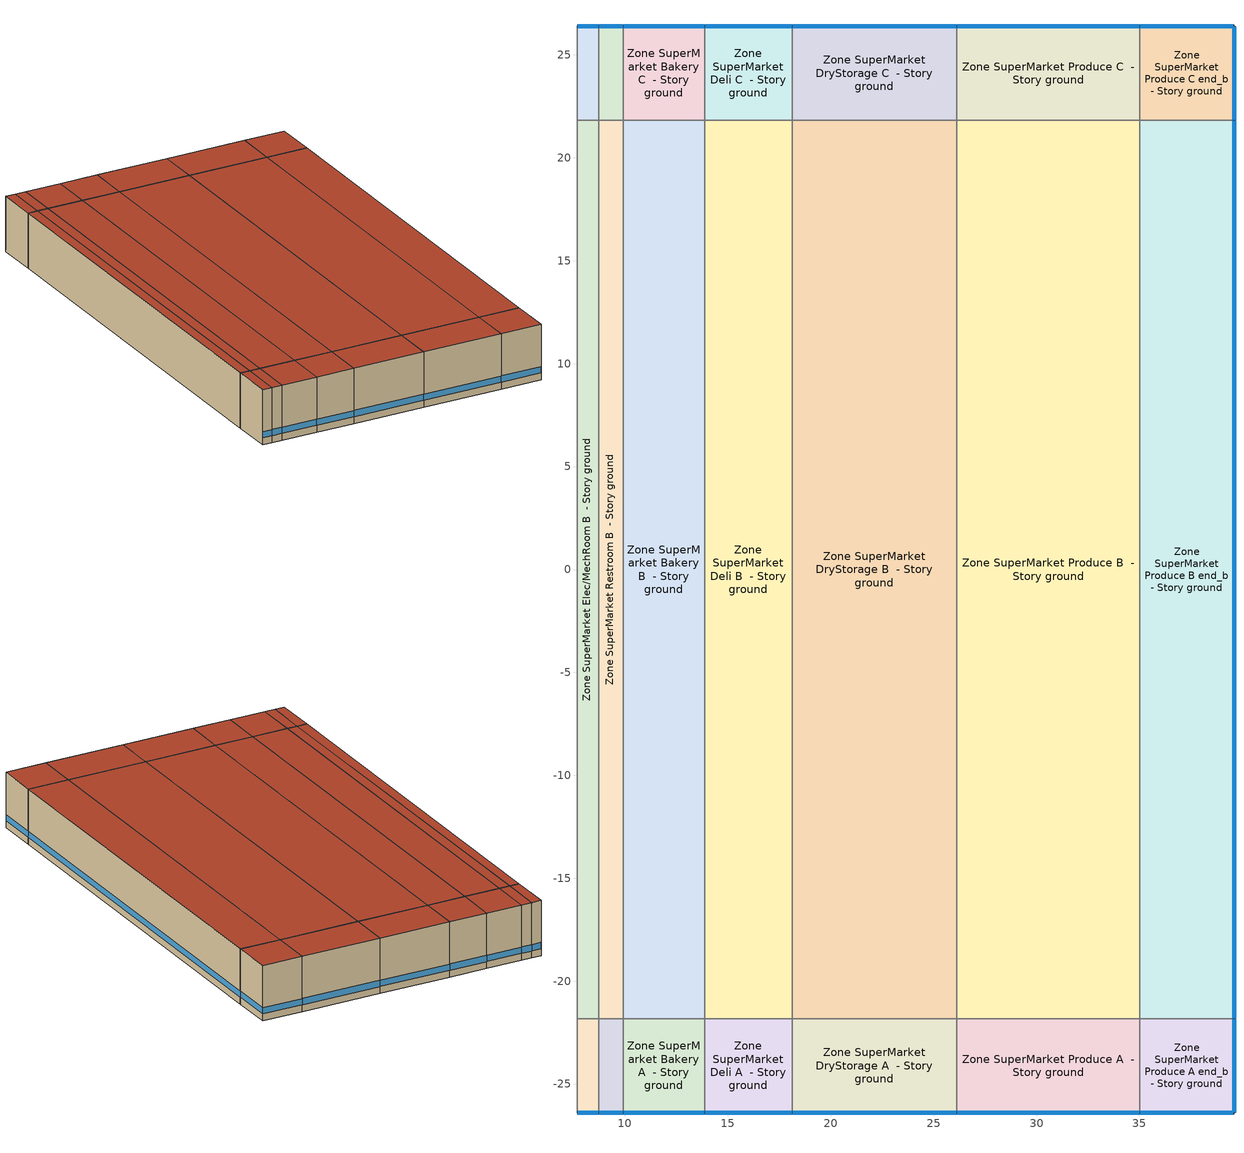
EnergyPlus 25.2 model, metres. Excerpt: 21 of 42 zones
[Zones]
Zone SuperMarket Bakery A  - Story ground
 floor ground: 9.91,-26.4 9.91,-21.82 13.87,-21.82 13.87,-26.4 z0
 wall outside: 9.91,-26.4 13.87,-26.4 z0:6.1
 wall to Zone SuperMarket Restroom A  - Story ground: 9.91,-21.82 9.91,-26.4 z0:6.1
 wall to Zone SuperMarket Bakery B  - Story ground: 13.87,-21.82 9.91,-21.82 z0:6.1
 wall to Zone SuperMarket Deli A  - Story ground: 13.87,-26.4 13.87,-21.82 z0:6.1
 window: 9.94,-26.4 13.85,-26.4 z0.76:1.44
 roof outside: 13.87,-26.4 13.87,-21.82 9.91,-21.82 9.91,-26.4 z6.1
Zone SuperMarket Bakery B  - Story ground
 floor ground: 9.91,-21.82 9.91,21.82 13.87,21.82 13.87,-21.82 z0
 wall to Zone SuperMarket Restroom B  - Story ground: 9.91,21.82 9.91,-21.82 z0:6.1
 wall to Zone SuperMarket Bakery C  - Story ground: 13.87,21.82 9.91,21.82 z0:6.1
 wall to Zone SuperMarket Deli B  - Story ground: 13.87,-21.82 13.87,21.82 z0:6.1
 roof outside: 13.87,-21.82 13.87,21.82 9.91,21.82 9.91,-21.82 z6.1
Zone SuperMarket Bakery C  - Story ground
 floor ground: 9.91,21.82 9.91,26.4 13.87,26.4 13.87,21.82 z0
 wall outside: 13.87,26.4 9.91,26.4 z0:6.1
 wall to Zone SuperMarket Restroom C  - Story ground: 9.91,26.4 9.91,21.82 z0:6.1
 wall to Zone SuperMarket Deli C  - Story ground: 13.87,21.82 13.87,26.4 z0:6.1
 window: 13.85,26.4 9.94,26.4 z0.76:1.44
 roof outside: 13.87,21.82 13.87,26.4 9.91,26.4 9.91,21.82 z6.1
Zone SuperMarket Deli A  - Story ground
 floor ground: 13.87,-26.4 13.87,-21.82 18.13,-21.82 18.13,-26.4 z0
 wall outside: 13.87,-26.4 18.13,-26.4 z0:6.1
 wall to Zone SuperMarket Deli B  - Story ground: 18.13,-21.82 13.87,-21.82 z0:6.1
 wall to Zone SuperMarket DryStorage A  - Story ground: 18.13,-26.4 18.13,-21.82 z0:6.1
 window: 13.9,-26.4 18.1,-26.4 z0.76:1.44
 roof outside: 18.13,-26.4 18.13,-21.82 13.87,-21.82 13.87,-26.4 z6.1
Zone SuperMarket Deli B  - Story ground
 floor ground: 13.87,-21.82 13.87,21.82 18.13,21.82 18.13,-21.82 z0
 wall to Zone SuperMarket Deli C  - Story ground: 18.13,21.82 13.87,21.82 z0:6.1
 wall to Zone SuperMarket DryStorage B  - Story ground: 18.13,-21.82 18.13,21.82 z0:6.1
 roof outside: 18.13,-21.82 18.13,21.82 13.87,21.82 13.87,-21.82 z6.1
Zone SuperMarket Deli C  - Story ground
 floor ground: 13.87,21.82 13.87,26.4 18.13,26.4 18.13,21.82 z0
 wall outside: 18.13,26.4 13.87,26.4 z0:6.1
 wall to Zone SuperMarket DryStorage C  - Story ground: 18.13,21.82 18.13,26.4 z0:6.1
 window: 18.1,26.4 13.9,26.4 z0.76:1.44
 roof outside: 18.13,21.82 18.13,26.4 13.87,26.4 13.87,21.82 z6.1
Zone SuperMarket DryStorage A  - Story ground
 floor ground: 18.13,-26.4 18.13,-21.82 26.12,-21.82 26.12,-26.4 z0
 wall outside: 18.13,-26.4 26.12,-26.4 z0:6.1
 wall to Zone SuperMarket DryStorage B  - Story ground: 26.12,-21.82 18.13,-21.82 z0:6.1
 wall to Zone SuperMarket Produce A  - Story ground: 26.12,-26.4 26.12,-21.82 z0:6.1
 window: 18.15,-26.4 26.1,-26.4 z0.76:1.44
 roof outside: 26.12,-26.4 26.12,-21.82 18.13,-21.82 18.13,-26.4 z6.1
Zone SuperMarket DryStorage B  - Story ground
 floor ground: 18.13,-21.82 18.13,21.82 26.12,21.82 26.12,-21.82 z0
 wall to Zone SuperMarket DryStorage C  - Story ground: 26.12,21.82 18.13,21.82 z0:6.1
 wall to Zone SuperMarket Produce B  - Story ground: 26.12,-21.82 26.12,21.82 z0:6.1
 roof outside: 26.12,-21.82 26.12,21.82 18.13,21.82 18.13,-21.82 z6.1
Zone SuperMarket DryStorage C  - Story ground
 floor ground: 18.13,21.82 18.13,26.4 26.12,26.4 26.12,21.82 z0
 wall outside: 26.12,26.4 18.13,26.4 z0:6.1
 wall to Zone SuperMarket Produce C  - Story ground: 26.12,21.82 26.12,26.4 z0:6.1
 window: 26.1,26.4 18.15,26.4 z0.76:1.44
 roof outside: 26.12,21.82 26.12,26.4 18.13,26.4 18.13,21.82 z6.1
Zone SuperMarket Elec/MechRoom A  - Story ground
 floor ground: 7.67,-26.4 7.67,-21.82 8.73,-21.82 8.73,-26.4 z0
 wall outside: 7.67,-26.4 8.73,-26.4 z0:6.1
 wall to Zone SuperMarket Corridor A  - Story ground: 7.67,-21.82 7.67,-26.4 z0:6.1
 wall to Zone SuperMarket Elec/MechRoom B  - Story ground: 8.73,-21.82 7.67,-21.82 z0:6.1
 wall to Zone SuperMarket Restroom A  - Story ground: 8.73,-26.4 8.73,-21.82 z0:6.1
 window: 7.7,-26.4 8.7,-26.4 z0.76:1.47
 roof outside: 8.73,-26.4 8.73,-21.82 7.67,-21.82 7.67,-26.4 z6.1
Zone SuperMarket Elec/MechRoom B  - Story ground
 floor ground: 7.67,-21.82 7.67,21.82 8.73,21.82 8.73,-21.82 z0
 wall to Zone SuperMarket Corridor B  - Story ground: 7.67,21.82 7.67,-21.82 z0:6.1
 wall to Zone SuperMarket Elec/MechRoom C  - Story ground: 8.73,21.82 7.67,21.82 z0:6.1
 wall to Zone SuperMarket Restroom B  - Story ground: 8.73,-21.82 8.73,21.82 z0:6.1
 roof outside: 8.73,-21.82 8.73,21.82 7.67,21.82 7.67,-21.82 z6.1
Zone SuperMarket Elec/MechRoom C  - Story ground
 floor ground: 7.67,21.82 7.67,26.4 8.73,26.4 8.73,21.82 z0
 wall outside: 8.73,26.4 7.67,26.4 z0:6.1
 wall to Zone SuperMarket Corridor C  - Story ground: 7.67,26.4 7.67,21.82 z0:6.1
 wall to Zone SuperMarket Restroom C  - Story ground: 8.73,21.82 8.73,26.4 z0:6.1
 window: 8.7,26.4 7.7,26.4 z0.76:1.47
 roof outside: 8.73,21.82 8.73,26.4 7.67,26.4 7.67,21.82 z6.1
Zone SuperMarket Produce A  - Story ground
 floor ground: 26.12,-26.4 26.12,-21.82 35.02,-21.82 35.02,-26.4 z0
 wall outside: 26.12,-26.4 35.02,-26.4 z0:6.1
 wall to Zone SuperMarket Produce B  - Story ground: 35.02,-21.82 26.12,-21.82 z0:6.1
 wall to Zone SuperMarket Produce A end_b - Story ground: 35.02,-26.4 35.02,-21.82 z0:6.1
 window: 26.15,-26.4 35,-26.4 z0.76:1.44
 roof outside: 35.02,-26.4 35.02,-21.82 26.12,-21.82 26.12,-26.4 z6.1
Zone SuperMarket Produce A end_b - Story ground
 floor ground: 35.02,-26.4 35.02,-21.82 39.59,-21.82 39.59,-26.4 z0
 wall outside: 35.02,-26.4 39.59,-26.4 39.59,-21.82 z0:6.1
 wall to Zone SuperMarket Produce B end_b - Story ground: 39.59,-21.82 35.02,-21.82 z0:6.1
 window: 35.05,-26.4 39.57,-26.4 / 39.59,-26.37 39.59,-21.85 z0.76:1.44
 roof outside: 39.59,-26.4 39.59,-21.82 35.02,-21.82 35.02,-26.4 z6.1
Zone SuperMarket Produce B  - Story ground
 floor ground: 26.12,-21.82 26.12,21.82 35.02,21.82 35.02,-21.82 z0
 wall to Zone SuperMarket Produce C  - Story ground: 35.02,21.82 26.12,21.82 z0:6.1
 wall to Zone SuperMarket Produce B end_b - Story ground: 35.02,-21.82 35.02,21.82 z0:6.1
 roof outside: 35.02,-21.82 35.02,21.82 26.12,21.82 26.12,-21.82 z6.1
Zone SuperMarket Produce B end_b - Story ground
 floor ground: 35.02,-21.82 35.02,21.82 39.59,21.82 39.59,-21.82 z0
 wall outside: 39.59,-21.82 39.59,21.82 z0:6.1
 wall to Zone SuperMarket Produce C end_b - Story ground: 39.59,21.82 35.02,21.82 z0:6.1
 window: 39.59,-21.8 39.59,21.8 z0.76:1.43
 roof outside: 39.59,-21.82 39.59,21.82 35.02,21.82 35.02,-21.82 z6.1
Zone SuperMarket Produce C  - Story ground
 floor ground: 26.12,21.82 26.12,26.4 35.02,26.4 35.02,21.82 z0
 wall outside: 35.02,26.4 26.12,26.4 z0:6.1
 wall to Zone SuperMarket Produce C end_b - Story ground: 35.02,21.82 35.02,26.4 z0:6.1
 window: 35,26.4 26.15,26.4 z0.76:1.44
 roof outside: 35.02,21.82 35.02,26.4 26.12,26.4 26.12,21.82 z6.1
Zone SuperMarket Produce C end_b - Story ground
 floor ground: 35.02,21.82 35.02,26.4 39.59,26.4 39.59,21.82 z0
 wall outside: 39.59,21.82 39.59,26.4 35.02,26.4 z0:6.1
 window: 39.59,21.85 39.59,26.37 / 39.57,26.4 35.05,26.4 z0.76:1.44
 roof outside: 39.59,21.82 39.59,26.4 35.02,26.4 35.02,21.82 z6.1
Zone SuperMarket Restroom A  - Story ground
 floor ground: 8.73,-26.4 8.73,-21.82 9.91,-21.82 9.91,-26.4 z0
 wall outside: 8.73,-26.4 9.91,-26.4 z0:6.1
 wall to Zone SuperMarket Restroom B  - Story ground: 9.91,-21.82 8.73,-21.82 z0:6.1
 window: 8.75,-26.4 9.89,-26.4 z0.76:1.46
 roof outside: 9.91,-26.4 9.91,-21.82 8.73,-21.82 8.73,-26.4 z6.1
Zone SuperMarket Restroom B  - Story ground
 floor ground: 8.73,-21.82 8.73,21.82 9.91,21.82 9.91,-21.82 z0
 wall to Zone SuperMarket Restroom C  - Story ground: 9.91,21.82 8.73,21.82 z0:6.1
 roof outside: 9.91,-21.82 9.91,21.82 8.73,21.82 8.73,-21.82 z6.1
Zone SuperMarket Restroom C  - Story ground
 floor ground: 8.73,21.82 8.73,26.4 9.91,26.4 9.91,21.82 z0
 wall outside: 9.91,26.4 8.73,26.4 z0:6.1
 window: 9.89,26.4 8.75,26.4 z0.76:1.46
 roof outside: 9.91,21.82 9.91,26.4 8.73,26.4 8.73,21.82 z6.1
[Building]
90.1-2019|SuperMarket
[Site:Location]
Boston Logan IntL Arpt_MA_USA: Latitude {deg}=42.37; Longitude {deg}=-71.02; Time Zone {hr}=-5; Elevation {m}=6
[Site:WaterMainsTemperature]
Calculation Method=Correlation; Annual Average Outdoor Air Temperature {C}=10.55; Maximum Difference In Monthly Average Outdoor Air Temperatures {deltaC}=26.4; Temperature Multiplier=1; Temperature Offset {deltaC}=0
[SizingPeriod:DesignDay] Day of Month=21; Dry-Bulb Temperature Range Modifier Type=DefaultMultipliers; Humidity Condition Type=Wetbulb; Barometric Pressure {Pa}=101253; Rain Indicator=No; Snow Indicator=No; Daylight Saving Time Indicator=No; Begin Environment Reset Mode=FullResetAtBeginEnvironment
Name | Month | Day Type | Maximum Dry-Bulb Temperature {C} | Daily Dry-Bulb Temperature Range {deltaC} | Wetbulb or DewPoint at Maximum Dry-Bulb {C} | Wind Speed {m/s} | Wind Direction {deg} | Solar Model Indicator | ASHRAE Clear Sky Optical Depth for Beam Irradiance (taub) | ASHRAE Clear Sky Optical Depth for Diffuse Irradiance (taud) | Sky Clearness
Boston Logan IntL Arpt Ann Clg .4% Condns DB=>MWB 1 | 7 | SummerDesignDay | 32.7 | 8.4 | 22.9 | 6.3 | 270 | ASHRAETau | 0.488 | 1.95
Boston Logan IntL Arpt Ann Clg .4% Condns WB=>MDB 1 | 7 | SummerDesignDay | 30.2 | 8.4 | 24.6 | 6.3 | 270 | ASHRAETau | 0.488 | 1.95
Boston Logan IntL Arpt Ann Htg 99.6% Condns DB 1 | 1 | WinterDesignDay | -13.6 | 0 | -13.6 | 7.2 | 320 | ASHRAEClearSky |  |  | 0
[Zone] Multiplier=1; Part of Total Floor Area=Yes
Zone SuperMarket Bakery A  - Story ground; Zone SuperMarket Bakery B  - Story ground; Zone SuperMarket Bakery C  - Story ground; Zone SuperMarket Deli A  - Story ground; Zone SuperMarket Deli B  - Story ground; Zone SuperMarket Deli C  - Story ground; Zone SuperMarket DryStorage A  - Story ground; Zone SuperMarket DryStorage B  - Story ground; Zone SuperMarket DryStorage C  - Story ground; Zone SuperMarket Elec/MechRoom A  - Story ground; Zone SuperMarket Elec/MechRoom B  - Story ground; Zone SuperMarket Elec/MechRoom C  - Story ground; Zone SuperMarket Produce A  - Story ground; Zone SuperMarket Produce A end_b - Story ground; Zone SuperMarket Produce B  - Story ground; Zone SuperMarket Produce B end_b - Story ground; Zone SuperMarket Produce C  - Story ground; Zone SuperMarket Produce C end_b - Story ground; Zone SuperMarket Restroom A  - Story ground; Zone SuperMarket Restroom B  - Story ground; Zone SuperMarket Restroom C  - Story ground
[Space]
Name | Zone | Space Type
SuperMarket Bakery A  - Story ground | Zone SuperMarket Bakery A  - Story ground | SuperMarket Bakery
SuperMarket Bakery B  - Story ground | Zone SuperMarket Bakery B  - Story ground | SuperMarket Bakery
SuperMarket Bakery C  - Story ground | Zone SuperMarket Bakery C  - Story ground | SuperMarket Bakery
SuperMarket Deli A  - Story ground | Zone SuperMarket Deli A  - Story ground | SuperMarket Deli
SuperMarket Deli B  - Story ground | Zone SuperMarket Deli B  - Story ground | SuperMarket Deli
SuperMarket Deli C  - Story ground | Zone SuperMarket Deli C  - Story ground | SuperMarket Deli
SuperMarket DryStorage A  - Story ground | Zone SuperMarket DryStorage A  - Story ground | SuperMarket DryStorage
SuperMarket DryStorage B  - Story ground | Zone SuperMarket DryStorage B  - Story ground | SuperMarket DryStorage
SuperMarket DryStorage C  - Story ground | Zone SuperMarket DryStorage C  - Story ground | SuperMarket DryStorage
SuperMarket Elec/MechRoom A  - Story ground | Zone SuperMarket Elec/MechRoom A  - Story ground | SuperMarket Elec/MechRoom
SuperMarket Elec/MechRoom B  - Story ground | Zone SuperMarket Elec/MechRoom B  - Story ground | SuperMarket Elec/MechRoom
SuperMarket Elec/MechRoom C  - Story ground | Zone SuperMarket Elec/MechRoom C  - Story ground | SuperMarket Elec/MechRoom
SuperMarket Produce A  - Story ground | Zone SuperMarket Produce A  - Story ground | SuperMarket Produce
SuperMarket Produce A end_b - Story ground | Zone SuperMarket Produce A end_b - Story ground | SuperMarket Produce
SuperMarket Produce B  - Story ground | Zone SuperMarket Produce B  - Story ground | SuperMarket Produce
SuperMarket Produce B end_b - Story ground | Zone SuperMarket Produce B end_b - Story ground | SuperMarket Produce
SuperMarket Produce C  - Story ground | Zone SuperMarket Produce C  - Story ground | SuperMarket Produce
SuperMarket Produce C end_b - Story ground | Zone SuperMarket Produce C end_b - Story ground | SuperMarket Produce
SuperMarket Restroom A  - Story ground | Zone SuperMarket Restroom A  - Story ground | SuperMarket Restroom
SuperMarket Restroom B  - Story ground | Zone SuperMarket Restroom B  - Story ground | SuperMarket Restroom
SuperMarket Restroom C  - Story ground | Zone SuperMarket Restroom C  - Story ground | SuperMarket Restroom
[SpaceList]
SuperMarket Bakery: SuperMarket Bakery A  - Story ground, SuperMarket Bakery C  - Story ground, SuperMarket Bakery B  - Story ground
SuperMarket Deli: SuperMarket Deli A  - Story ground, SuperMarket Deli C  - Story ground, SuperMarket Deli B  - Story ground
SuperMarket DryStorage: SuperMarket DryStorage A  - Story ground, SuperMarket DryStorage B  - Story ground, SuperMarket DryStorage C  - Story ground
SuperMarket Elec/MechRoom: SuperMarket Elec/MechRoom A  - Story ground, SuperMarket Elec/MechRoom C  - Story ground, SuperMarket Elec/MechRoom B  - Story ground
SuperMarket Produce: SuperMarket Produce B end_b - Story ground, SuperMarket Produce B  - Story ground, SuperMarket Produce C  - Story ground, SuperMarket Produce A  - Story ground, SuperMarket Produce A end_b - Story ground, SuperMarket Produce C end_b - Story ground
SuperMarket Restroom: SuperMarket Restroom C  - Story ground, SuperMarket Restroom B  - Story ground, SuperMarket Restroom A  - Story ground
